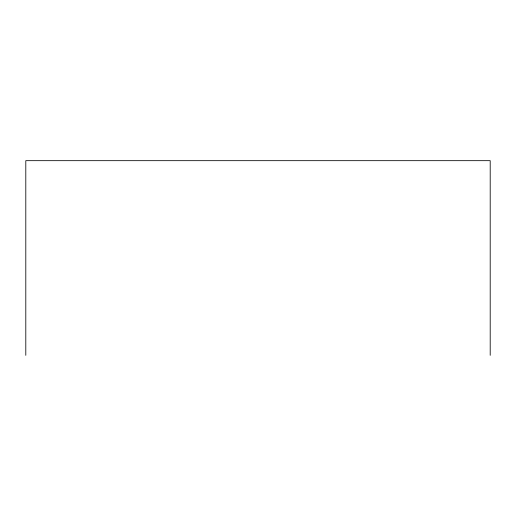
<?xml version="1.0" encoding="UTF-8"?>
<svg xmlns="http://www.w3.org/2000/svg" width="516" height="516" viewBox="0 0 516 516"><rect width="100%" height="100%" fill="white"/><g stroke="black" fill="none" stroke-linecap="round" stroke-linejoin="round"><path stroke-width="0.77" d="M490.2 355.33L490.2 160.669L25.8 160.669L25.8 355.33"/></g></svg>
